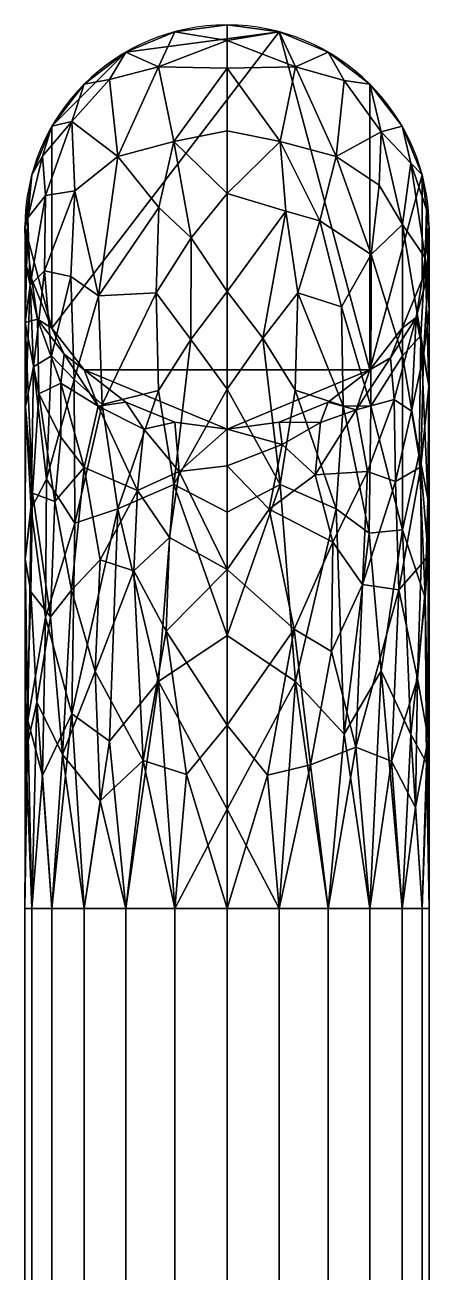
# Model space of a CAD drawing. Header units: millimetres. Extents: x -1 to 639, y -1066 to 157.
# Drawn here: x 534 to 578.4, y 20.1 to 157.3 of the extents above; entities that cross this region are included whole.
import ezdxf

# ---------------------------------------------------------------- set-up
doc = ezdxf.new("R2010")
doc.units = ezdxf.units.MM
doc.layers.add('PQ_204_2D', color=7, linetype='Continuous')
doc.layers.add('PQ_WHITE_3D', color=7, linetype='Continuous')

msp = doc.modelspace()

# ---------------------------------------------------------------- linework, layer by layer
at = {"layer": 'PQ_204_2D', "elevation": -0.7}
for points in [[(533.95, 135.1), (533.95, 0)], [(578.45, 135.1), (578.45, 0)]]:
    msp.add_lwpolyline(points, dxfattribs=at)
at = {"layer": 'PQ_204_2D'}
msp.add_arc((556.2, 135.1, -0.7), 22.25, 0, 180, dxfattribs=at)

# ---------------------------------------------------------------- meshes
at = {"layer": 'PQ_WHITE_3D'}
mesh = msp.add_polyface(dxfattribs=at)
corners = [(556.2, 112.85, -30.7), (550.44, 113.61, -30.7), (545.07, 115.83, -30.7), (540.47, 119.37, -30.7), (536.93, 123.97, -30.7), (534.71, 129.34, -30.7), (533.95, 135.1, -30.7), (534.71, 140.86, -30.7), (536.93, 146.22, -30.7), (540.47, 150.83, -30.7), (545.07, 154.37, -30.7), (550.44, 156.59, -30.7), (556.2, 157.35, -30.7), (561.96, 156.59, -30.7), (567.33, 154.37, -30.7), (571.93, 150.83, -30.7), (575.47, 146.22, -30.7), (577.69, 140.86, -30.7), (578.45, 135.1, -30.7), (577.69, 129.34, -30.7), (575.47, 123.97, -30.7), (571.93, 119.37, -30.7), (567.33, 115.83, -30.7), (561.96, 113.61, -30.7)]
mesh.append_faces([[corners[k] for k in face] for face in [(0, 3, 21), (4, 13, 21, 3)]], dxfattribs={"vtx0": -1, "vtx1": -1, "vtx2": -1})
mesh.append_faces([[corners[k] for k in face] for face in [(8, 10, 13, 4)]], dxfattribs={"vtx0": -1, "vtx1": -1, "vtx2": -1, "vtx3": -1})
mesh.append_faces([[corners[k] for k in face] for face in [(18, 19, 17), (9, 10, 8), (5, 6, 4)]], dxfattribs={"vtx1": -1})
mesh.append_faces([[corners[k] for k in face] for face in [(15, 16, 17, 21), (13, 14, 15, 21), (19, 20, 21, 17), (6, 7, 8, 4)]], dxfattribs={"vtx2": -1, "vtx3": -1})
mesh.append_faces([[corners[k] for k in face] for face in [(21, 22, 23, 0), (10, 11, 12, 13), (0, 1, 2, 3)]], dxfattribs={"vtx3": -1})
mesh = msp.add_polyface(dxfattribs=at)
corners = [(556.2, 157.35, -30.7), (550.44, 156.59, -30.7), (545.07, 154.37, -30.7), (540.47, 150.83, -30.7), (536.93, 146.22, -30.7), (534.71, 140.86, -30.7), (533.95, 135.1, -30.7), (534.71, 129.34, -30.7), (536.93, 123.97, -30.7), (540.47, 119.37, -30.7), (545.07, 115.83, -30.7), (550.44, 113.61, -30.7), (556.2, 112.85, -30.7), (556.2, 112.85, -0.7), (550.44, 113.61, -0.7), (545.07, 115.83, -0.7), (540.47, 119.37, -0.7), (536.93, 123.97, -0.7), (534.71, 129.34, -0.7), (533.95, 135.1, -0.7), (534.71, 140.86, -0.7), (536.93, 146.22, -0.7), (540.47, 150.83, -0.7), (545.07, 154.37, -0.7), (550.44, 156.59, -0.7), (556.2, 157.35, -0.7)]
mesh.append_faces([[corners[k] for k in face] for face in [(11, 14, 15, 10), (9, 16, 17, 8), (10, 15, 16, 9), (8, 17, 18, 7), (19, 6, 7, 18)]], dxfattribs={"vtx0": -1, "vtx2": -1})
mesh.append_faces([[corners[k] for k in face] for face in [(20, 21, 4, 5), (21, 22, 3, 4), (23, 24, 1, 2), (22, 23, 2, 3), (19, 20, 5, 6)]], dxfattribs={"vtx1": -1, "vtx3": -1})
mesh.append_faces([[corners[k] for k in face] for face in [(12, 13, 14, 11)]], dxfattribs={"vtx2": -1})
mesh.append_faces([[corners[k] for k in face] for face in [(24, 25, 0, 1)]], dxfattribs={"vtx3": -1})
mesh = msp.add_polyface(dxfattribs=at)
corners = [(556.2, 60.1, 96.55), (556.2, 90.15, 91.79), (556.2, 117.26, 77.98), (556.2, 138.78, 56.46), (556.2, 152.59, 29.35), (556.2, 157.35, -0.7), (550.44, 156.59, -0.7), (545.07, 154.37, -0.7), (540.47, 150.83, -0.7), (536.93, 146.22, -0.7), (534.71, 140.86, -0.7), (533.95, 135.1, -0.7), (534.71, 129.34, -0.7), (536.93, 123.97, -0.7), (540.47, 119.37, -0.7), (545.07, 115.83, -0.7), (550.44, 113.61, -0.7), (556.2, 112.85, -0.7), (556.2, 108.83, 19.49), (556.2, 97.4, 36.6), (556.2, 80.29, 48.03), (556.2, 60.1, 52.05), (550.44, 60.1, 52.81), (545.07, 60.1, 55.03), (540.47, 60.1, 58.57), (536.93, 60.1, 63.18), (534.71, 60.1, 68.54), (533.95, 60.1, 74.3), (534.71, 60.1, 80.06), (536.93, 60.1, 85.43), (540.47, 60.1, 90.03), (545.07, 60.1, 93.57), (550.44, 60.1, 95.79), (536.87, 120.92, 60.12), (537.26, 104.88, 44.08), (544.19, 142.87, 43.28), (544.19, 104.08, 82.07), (533.98, 98.56, 62.33), (533.99, 124.58, 34.99), (546.33, 106.09, 29.57), (536.2, 138.57, 31.33), (536.2, 92.13, 77.77), (541.68, 86.2, 51.26), (537.9, 117.93, 22.58), (548.66, 152.72, 24.28), (548.66, 85.08, 91.93), (535.27, 82.8, 62.82), (549.49, 90.64, 43.57), (534.27, 136.12, 19.98), (539.1, 146.73, 20.72), (539.1, 81.52, 85.93), (534.27, 80.78, 75.32), (542.03, 115.39, 16.3), (535.35, 124.96, 17.02), (538.08, 77.04, 59.03), (546.98, 76.4, 51.56), (548.4, 127.87, 67.07), (534.06, 130.91, 16.36), (543.26, 151.36, 17.73), (543.26, 78.53, 90.56), (534.05, 77.37, 70.07), (540.46, 108.62, 33.35), (535.48, 116.75, 34.87), (534.78, 105.82, 50.95), (534.52, 128.72, 40.48), (534, 115.36, 52.17), (534.62, 104.07, 66.64), (539.45, 139.08, 41.7), (542.05, 127.54, 62.12), (539.45, 102.5, 78.28), (547.06, 112.85, 13.83), (550.95, 108.21, 22.42), (536.77, 92.21, 54.85), (556.2, 155.62, 10.24), (556.2, 71.04, 94.82), (535.89, 142.89, 13.95), (535.89, 74.75, 82.09), (539.09, 95.15, 48.95), (542.23, 98.49, 42.35), (551.73, 74.83, 50.42), (549.88, 100.93, 34.13), (550.34, 144.52, 45.97), (550.34, 106.77, 83.72), (542.22, 71.95, 55.76), (534.9, 119.7, 54.79), (538.27, 121.11, 9.31), (556.2, 128.02, 67.22), (552.24, 133.91, 62.07), (552.21, 122.73, 73.22), (548.7, 137.24, 56.36), (548.65, 117.1, 76.46), (537.9, 111.96, 33.91), (534.61, 94.97, 59.54), (536.12, 130.3, 46.48), (536.32, 107.36, 69.94), (539.01, 129.65, 55.04), (539.36, 118.33, 67.31), (542.47, 115.59, 73.32), (545.94, 97.25, 40.2), (556.2, 145.68, 42.91), (556.2, 103.71, 84.88)]
mesh.append_faces([[corners[k] for k in face] for face in [(14, 85, 13), (18, 71, 17), (13, 53, 12), (7, 44, 6), (22, 79, 21), (19, 71, 18), (73, 44, 4), (21, 79, 20), (86, 88, 2)]], dxfattribs={"vtx0": -1, "vtx1": -1})
mesh.append_faces([[corners[k] for k in face] for face in [(38, 62, 63), (63, 92, 37), (36, 50, 59), (71, 39, 70), (58, 8, 49), (43, 62, 53), (81, 44, 35), (57, 48, 11), (44, 73, 6), (67, 49, 40), (64, 48, 38), (4, 44, 81), (55, 79, 22), (51, 60, 27), (42, 98, 55), (43, 85, 52), (19, 47, 80), (77, 54, 72), (77, 61, 78), (66, 94, 84), (20, 79, 47), (43, 52, 61), (25, 46, 54), (49, 67, 35), (85, 53, 13), (41, 76, 50), (82, 36, 45), (86, 87, 88), (28, 76, 51), (56, 88, 87), (97, 90, 56), (74, 45, 32), (69, 41, 50), (30, 59, 50), (48, 64, 40), (40, 75, 48), (65, 84, 64), (71, 80, 39), (9, 75, 49), (58, 35, 44), (69, 50, 36), (66, 51, 41), (37, 92, 60), (70, 52, 15), (91, 61, 34), (43, 91, 62), (57, 53, 38), (72, 54, 46), (83, 54, 42), (83, 55, 23), (98, 42, 78), (35, 67, 68), (88, 90, 82), (53, 57, 12), (48, 57, 38), (35, 58, 49), (44, 7, 58), (31, 45, 59), (36, 59, 45), (37, 60, 51), (46, 26, 60), (52, 39, 61), (77, 78, 42), (63, 62, 34), (38, 53, 62), (63, 34, 72), (63, 37, 65), (65, 64, 38), (93, 40, 64), (63, 65, 38), (65, 37, 66), (51, 66, 37), (94, 66, 41), (93, 67, 40), (68, 56, 89), (67, 95, 68), (95, 96, 68), (96, 97, 68), (69, 96, 94), (52, 70, 39), (16, 71, 70), (72, 46, 92), (77, 72, 34), (48, 75, 10), (49, 75, 40), (50, 76, 29), (51, 76, 41), (61, 77, 34), (54, 77, 42), (61, 39, 78), (98, 78, 39), (47, 79, 55), (19, 80, 71), (98, 80, 47), (87, 89, 56), (54, 83, 24), (55, 83, 42), (66, 84, 65), (93, 84, 33), (52, 85, 14), (53, 85, 43), (87, 81, 89), (3, 81, 87), (90, 88, 56), (82, 2, 88), (81, 35, 89), (68, 89, 35), (97, 56, 68), (36, 82, 90), (62, 91, 34), (43, 61, 91), (72, 92, 63), (60, 92, 46), (84, 93, 64), (93, 33, 95), (69, 94, 41), (84, 94, 33), (93, 95, 67), (96, 95, 33), (94, 96, 33), (97, 69, 36), (69, 97, 96), (90, 97, 36), (80, 98, 39), (55, 98, 47), (1, 82, 45)]], dxfattribs={"vtx0": -1, "vtx1": -1, "vtx2": -1})
mesh.append_faces([[corners[k] for k in face] for face in [(82, 1, 100), (70, 15, 16), (75, 9, 10), (54, 24, 25), (46, 25, 26), (76, 28, 29), (45, 31, 32), (45, 74, 1), (81, 99, 4), (81, 3, 99)]], dxfattribs={"vtx0": -1, "vtx2": -1})
mesh.append_faces([[corners[k] for k in face] for face in [(11, 12, 57), (14, 15, 52), (7, 8, 58), (8, 9, 49), (22, 23, 55), (29, 30, 50), (10, 11, 48), (26, 27, 60), (19, 20, 47), (27, 28, 51), (23, 24, 83), (30, 31, 59), (16, 17, 71), (86, 3, 87), (100, 2, 82)]], dxfattribs={"vtx1": -1, "vtx2": -1})
mesh.append_faces([[corners[k] for k in face] for face in [(32, 0, 74), (73, 5, 6)]], dxfattribs={"vtx2": -1})
mesh = msp.add_polyface(dxfattribs=at)
corners = [(556.2, 112.85, -30.7), (561.96, 113.61, -30.7), (567.33, 115.83, -30.7), (571.93, 119.37, -30.7), (575.47, 123.97, -30.7), (577.69, 129.34, -30.7), (578.45, 135.1, -30.7), (577.69, 140.86, -30.7), (575.47, 146.22, -30.7), (571.93, 150.83, -30.7), (567.33, 154.37, -30.7), (561.96, 156.59, -30.7), (556.2, 157.35, -30.7), (556.2, 157.35, -0.7), (561.96, 156.59, -0.7), (567.33, 154.37, -0.7), (571.93, 150.83, -0.7), (575.47, 146.22, -0.7), (577.69, 140.86, -0.7), (578.45, 135.1, -0.7), (577.69, 129.34, -0.7), (575.47, 123.97, -0.7), (571.93, 119.37, -0.7), (567.33, 115.83, -0.7), (561.96, 113.61, -0.7), (556.2, 112.85, -0.7)]
mesh.append_faces([[corners[k] for k in face] for face in [(11, 14, 15, 10), (10, 15, 16, 9), (9, 16, 17, 8)]], dxfattribs={"vtx0": -1, "vtx2": -1})
mesh.append_faces([[corners[k] for k in face] for face in [(17, 18, 7, 8), (6, 7, 18, 19), (20, 21, 4, 5), (21, 22, 3, 4), (23, 24, 1, 2), (22, 23, 2, 3), (19, 20, 5, 6)]], dxfattribs={"vtx1": -1, "vtx3": -1})
mesh.append_faces([[corners[k] for k in face] for face in [(12, 13, 14, 11)]], dxfattribs={"vtx2": -1})
mesh.append_faces([[corners[k] for k in face] for face in [(24, 25, 0, 1)]], dxfattribs={"vtx3": -1})
mesh = msp.add_polyface(dxfattribs=at)
corners = [(556.2, 60.1, 52.05), (556.2, 80.29, 48.03), (556.2, 97.4, 36.6), (556.2, 108.83, 19.49), (556.2, 112.85, -0.7), (561.96, 113.61, -0.7), (567.33, 115.83, -0.7), (571.93, 119.37, -0.7), (575.47, 123.97, -0.7), (577.69, 129.34, -0.7), (578.45, 135.1, -0.7), (577.69, 140.86, -0.7), (575.47, 146.22, -0.7), (571.93, 150.83, -0.7), (567.33, 154.37, -0.7), (561.96, 156.59, -0.7), (556.2, 157.35, -0.7), (556.2, 152.59, 29.35), (556.2, 138.78, 56.46), (556.2, 117.26, 77.98), (556.2, 90.15, 91.79), (556.2, 60.1, 96.55), (561.96, 60.1, 95.79), (567.33, 60.1, 93.57), (571.93, 60.1, 90.03), (575.47, 60.1, 85.43), (577.69, 60.1, 80.06), (578.45, 60.1, 74.3), (577.69, 60.1, 68.54), (575.47, 60.1, 63.18), (571.93, 60.1, 58.57), (567.33, 60.1, 55.03), (561.96, 60.1, 52.81), (575.53, 120.92, 60.12), (577.55, 108.71, 47.91), (568.21, 142.87, 43.28), (568.21, 104.08, 82.07), (571.11, 95.76, 45.66), (578.02, 94.31, 70.93), (578.02, 131.73, 33.51), (574.62, 116.14, 27.02), (565.92, 107.84, 26.59), (577.17, 85.43, 61.94), (573.17, 145.57, 25.47), (573.17, 86.27, 84.77), (563.6, 90.84, 43.71), (563.74, 152.72, 24.28), (563.74, 85.08, 91.93), (578.36, 129.99, 20.47), (570.43, 114.99, 17.69), (570.4, 77.84, 54.38), (578.35, 78.78, 69.78), (576.44, 142.14, 18.46), (575.52, 135.37, 40.97), (576.44, 79.26, 81.34), (575.52, 101.77, 74.57), (569.11, 151.22, 18.5), (569.11, 79.29, 90.42), (578.36, 98.94, 61.17), (578.44, 117.62, 48.36), (577.04, 125.13, 16.23), (564, 127.87, 67.07), (574.3, 76.31, 59.21), (565.39, 75.9, 51.71), (575.13, 95.19, 51.99), (572.07, 132.09, 54.3), (572.02, 115.39, 71.13), (577.85, 120.96, 33.58), (578.16, 76.13, 76.23), (578.16, 137.03, 15.33), (560.85, 104.05, 29.34), (562.26, 111.16, 15.58), (566.48, 113.58, 13.23), (556.2, 155.62, 10.24), (556.2, 71.04, 94.82), (571.66, 108.21, 33.45), (574.75, 107.1, 40.81), (576.5, 114.83, 35.97), (560.66, 74.79, 50.43), (574.2, 120.71, 11.99), (562.06, 144.52, 45.97), (562.06, 106.77, 83.72), (567.69, 88.39, 47.57), (567.87, 100.42, 38.24), (568.79, 126.33, 65.08), (566.42, 135.8, 56.31), (562.68, 136.86, 57.43), (556.2, 128.02, 67.22), (560.16, 122.87, 73.11), (563.7, 117.16, 76.44), (577.56, 123.16, 50.5), (577.37, 110.14, 64.07), (578.32, 105.19, 62.26), (576.94, 71.2, 65.32), (577.59, 97.96, 56.84), (578.45, 125.98, 34.96), (572.94, 139.71, 40.55), (571.87, 101.4, 80.15), (556.2, 145.68, 42.91), (556.2, 103.71, 84.88), (568.98, 115.44, 74.3)]
mesh.append_faces([[corners[k] for k in face] for face in [(17, 46, 73), (12, 52, 11), (10, 48, 9), (32, 63, 31), (87, 86, 18), (23, 47, 22), (31, 50, 30), (30, 62, 29), (74, 47, 20), (0, 78, 32), (19, 88, 87)]], dxfattribs={"vtx0": -1, "vtx1": -1})
mesh.append_faces([[corners[k] for k in face] for face in [(69, 48, 10), (14, 46, 56), (15, 73, 46), (44, 25, 54), (43, 52, 12), (46, 80, 35), (63, 82, 50), (52, 53, 39), (33, 53, 65), (90, 91, 92), (7, 79, 49), (30, 50, 62), (44, 54, 55), (71, 72, 41), (48, 60, 9), (76, 34, 64), (86, 85, 80), (57, 36, 47), (28, 93, 51), (76, 75, 40), (47, 74, 22), (23, 57, 47), (71, 41, 70), (38, 92, 91), (63, 78, 45), (42, 58, 51), (41, 49, 75), (45, 2, 70), (64, 42, 62), (37, 82, 83), (95, 48, 39), (65, 53, 96), (97, 55, 66), (81, 47, 36), (77, 60, 67), (47, 81, 20), (75, 49, 40), (56, 35, 43), (72, 49, 41), (50, 31, 63), (64, 62, 50), (58, 94, 34), (68, 51, 38), (53, 52, 43), (69, 52, 39), (96, 35, 65), (53, 33, 90), (68, 54, 26), (38, 91, 55), (38, 55, 54), (55, 33, 66), (35, 56, 46), (43, 13, 56), (24, 44, 57), (57, 44, 97), (59, 58, 34), (38, 51, 58), (59, 34, 67), (90, 59, 39), (67, 60, 48), (79, 60, 40), (88, 61, 86), (65, 66, 33), (64, 50, 37), (93, 62, 42), (78, 63, 32), (63, 45, 82), (37, 75, 76), (94, 64, 34), (61, 84, 85), (84, 100, 66), (84, 66, 65), (100, 97, 66), (67, 48, 95), (34, 76, 77), (51, 68, 27), (54, 68, 38), (52, 69, 11), (48, 69, 39), (70, 41, 83), (3, 71, 70), (5, 72, 71), (49, 72, 6), (75, 37, 83), (76, 40, 77), (37, 76, 64), (60, 77, 40), (34, 77, 67), (45, 78, 1), (60, 79, 8), (49, 79, 40), (85, 86, 61), (88, 89, 61), (45, 70, 83), (50, 82, 37), (45, 83, 82), (75, 83, 41), (85, 65, 35), (61, 89, 100), (65, 85, 84), (80, 85, 35), (80, 18, 86), (87, 88, 86), (19, 81, 88), (89, 88, 81), (81, 36, 89), (89, 36, 100), (53, 90, 39), (91, 90, 33), (55, 91, 33), (38, 58, 92), (58, 59, 92), (90, 92, 59), (62, 93, 29), (51, 93, 42), (58, 42, 94), (64, 94, 42), (39, 59, 95), (67, 95, 59), (53, 43, 96), (35, 96, 43), (57, 97, 36), (55, 97, 44), (17, 80, 46), (100, 84, 61), (97, 100, 36)]], dxfattribs={"vtx0": -1, "vtx1": -1, "vtx2": -1})
mesh.append_faces([[corners[k] for k in face] for face in [(46, 14, 15), (43, 12, 13), (69, 10, 11), (54, 25, 26), (80, 17, 98), (44, 24, 25), (78, 0, 1), (45, 1, 2), (70, 2, 3), (72, 5, 6), (81, 19, 99), (81, 99, 20)]], dxfattribs={"vtx0": -1, "vtx2": -1})
mesh.append_faces([[corners[k] for k in face] for face in [(13, 14, 56), (28, 29, 93), (8, 9, 60), (7, 8, 79), (6, 7, 49), (4, 5, 71), (26, 27, 68), (27, 28, 51), (23, 24, 57), (3, 4, 71), (98, 18, 80)]], dxfattribs={"vtx1": -1, "vtx2": -1})
mesh.append_faces([[corners[k] for k in face] for face in [(15, 16, 73), (74, 21, 22)]], dxfattribs={"vtx2": -1})
mesh = msp.add_polyface(dxfattribs=at)
corners = [(556.2, 60.1, 96.55), (550.44, 60.1, 95.79), (545.07, 60.1, 93.57), (540.47, 60.1, 90.03), (536.93, 60.1, 85.43), (534.71, 60.1, 80.06), (533.95, 60.1, 74.3), (534.71, 60.1, 68.54), (536.93, 60.1, 63.18), (540.47, 60.1, 58.57), (545.07, 60.1, 55.03), (550.44, 60.1, 52.81), (556.2, 60.1, 52.05), (556.2, -64.9, 52.05), (550.44, -64.9, 52.81), (545.07, -64.9, 55.03), (540.47, -64.9, 58.57), (536.93, -64.9, 63.18), (534.71, -64.9, 68.54), (533.95, -64.9, 74.3), (534.71, -64.9, 80.06), (536.93, -64.9, 85.43), (540.47, -64.9, 90.03), (545.07, -64.9, 93.57), (550.44, -64.9, 95.79), (556.2, -64.9, 96.55)]
mesh.append_faces([[corners[k] for k in face] for face in [(13, 14, 11, 12)]], dxfattribs={"vtx1": -1})
mesh.append_faces([[corners[k] for k in face] for face in [(14, 15, 10, 11), (16, 17, 8, 9), (15, 16, 9, 10), (17, 18, 7, 8), (6, 7, 18, 19), (20, 21, 4, 5), (21, 22, 3, 4), (23, 24, 1, 2), (22, 23, 2, 3), (19, 20, 5, 6)]], dxfattribs={"vtx1": -1, "vtx3": -1})
mesh.append_faces([[corners[k] for k in face] for face in [(24, 25, 0, 1)]], dxfattribs={"vtx3": -1})
mesh = msp.add_polyface(dxfattribs=at)
corners = [(556.2, 60.1, 52.05), (561.96, 60.1, 52.81), (567.33, 60.1, 55.03), (571.93, 60.1, 58.57), (575.47, 60.1, 63.18), (577.69, 60.1, 68.54), (578.45, 60.1, 74.3), (577.69, 60.1, 80.06), (575.47, 60.1, 85.43), (571.93, 60.1, 90.03), (567.33, 60.1, 93.57), (561.96, 60.1, 95.79), (556.2, 60.1, 96.55), (556.2, -64.9, 96.55), (561.96, -64.9, 95.79), (567.33, -64.9, 93.57), (571.93, -64.9, 90.03), (575.47, -64.9, 85.43), (577.69, -64.9, 80.06), (578.45, -64.9, 74.3), (577.69, -64.9, 68.54), (575.47, -64.9, 63.18), (571.93, -64.9, 58.57), (567.33, -64.9, 55.03), (561.96, -64.9, 52.81), (556.2, -64.9, 52.05)]
mesh.append_faces([[corners[k] for k in face] for face in [(11, 14, 15, 10)]], dxfattribs={"vtx0": -1, "vtx2": -1})
mesh.append_faces([[corners[k] for k in face] for face in [(16, 17, 8, 9), (15, 16, 9, 10), (17, 18, 7, 8), (6, 7, 18, 19), (20, 21, 4, 5), (21, 22, 3, 4), (23, 24, 1, 2), (22, 23, 2, 3), (19, 20, 5, 6)]], dxfattribs={"vtx1": -1, "vtx3": -1})
mesh.append_faces([[corners[k] for k in face] for face in [(12, 13, 14, 11)]], dxfattribs={"vtx2": -1})
mesh.append_faces([[corners[k] for k in face] for face in [(24, 25, 0, 1)]], dxfattribs={"vtx3": -1})

doc.saveas('drawing.dxf')
